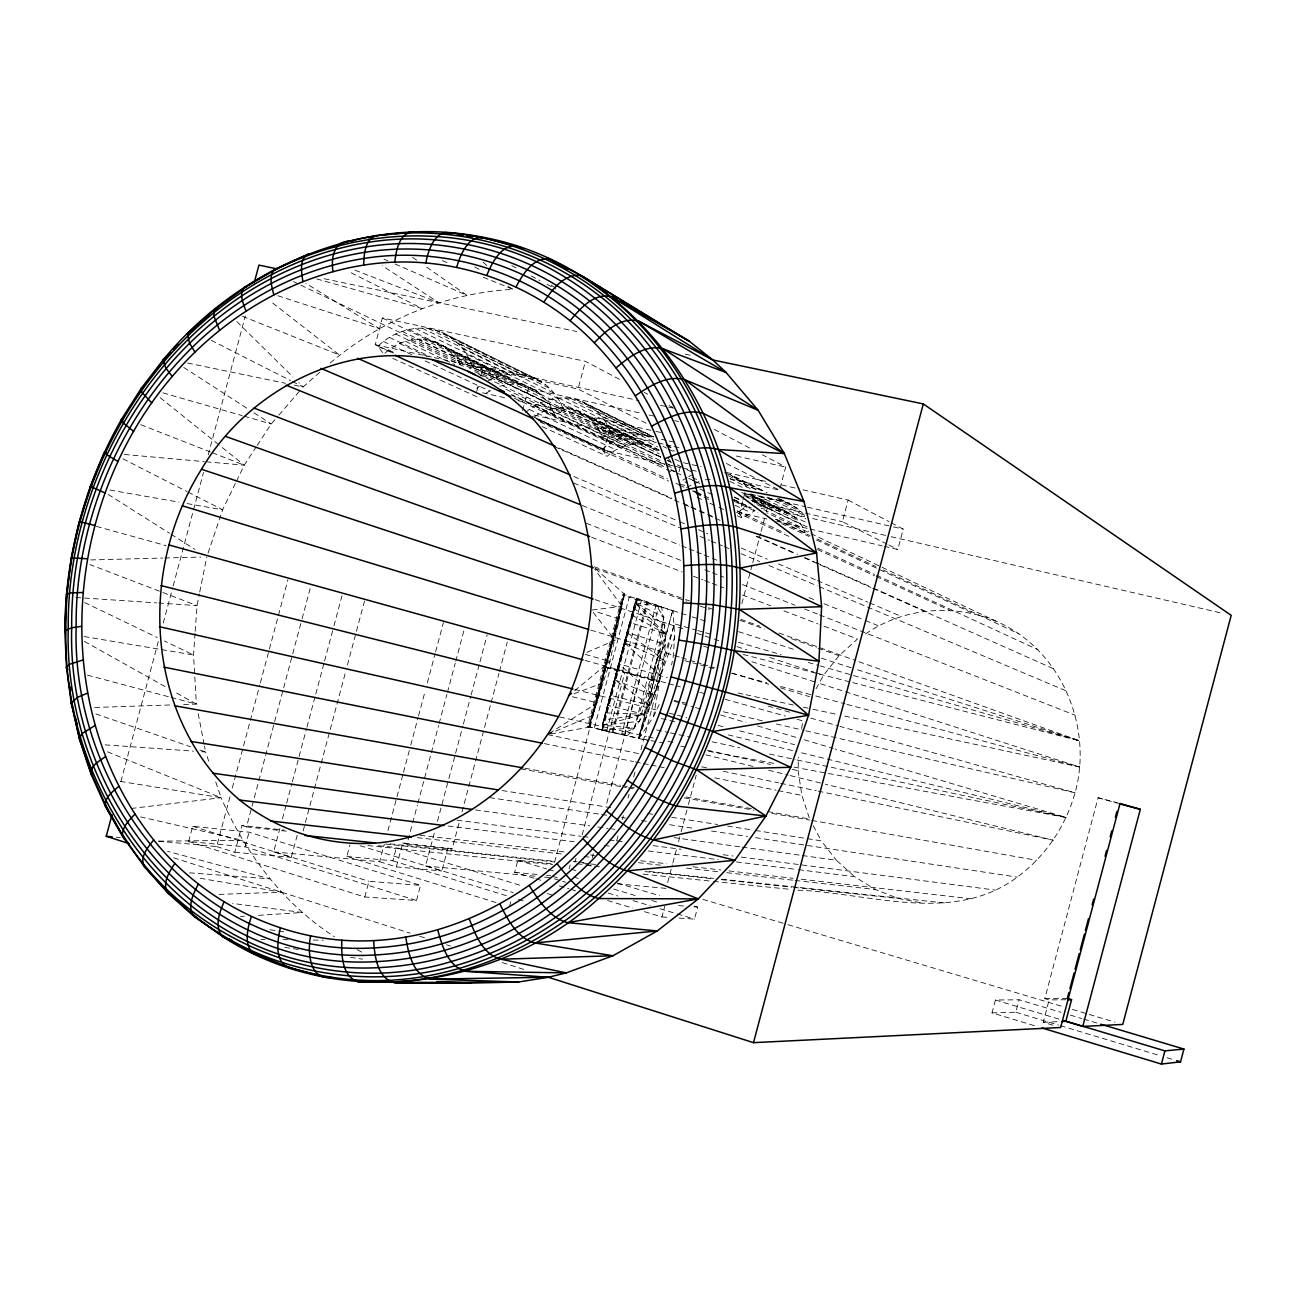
<?xml version="1.0" encoding="UTF-8"?>
<svg xmlns="http://www.w3.org/2000/svg" width="1296" height="1296" viewBox="0 0 1296 1296"><rect width="100%" height="100%" fill="white"/><g stroke="black" fill="none" stroke-linecap="round" stroke-linejoin="round"><path stroke-width="0.75" stroke-dasharray="5 3.75" d="M797.85 890.158C869.535 892.976 953.078 925.02 1017.295 877.117C1045.354 856.413 1065.668 826.362 1075.048 792.812C1093.468 726.7 1060.938 649.636 997.126 621.707L767.07 512.876M633.42 607.808L665.464 633.938C665.771 670.858 653.395 709.09 627.232 735.788L601.36 730.037L605.443 712.865L636.482 598.136L661.592 606.771L665.464 633.938L634.343 728.028L621.61 734.427L656.051 605.086L663.876 617.107L649.199 705.121L610.481 695.32L617.512 667.505L629.645 622.42L665.464 633.938L634.927 602.77L602.332 725.161L602.559 730.199L637.583 598.703L602.332 725.161L634.343 728.028L663.876 617.107L634.927 602.77L661.592 606.771M767.848 811.555L809.66 819.007L801.884 795.404L798.142 770.699L798.336 757.204M195.064 633.258L193.525 654.982L196.376 704.101L180.436 704.635M195.194 631.282L197.024 605.605L199.357 593.908M673.094 657.542L674.73 636.903L673.029 610.724L622.858 594.2L587.606 726.554L648.842 740.826M587.606 726.554L639.025 738.412L653.524 716.591L660.571 675.815L674.73 636.903M638.361 753.575L547.479 734.589L588.773 727.234L609.995 661.381L624.283 593.924L592.369 566.093M801.592 728.514L802.953 720.916L797.121 719.296M199.746 591.964L206.793 556.891M671.587 664.994L672.349 661.268M554.639 862.067L605.831 667.116L658.967 681.971L605.831 667.116M649.199 705.121L614.92 679.882L627.183 632.561L665.35 644.355L656.424 661.138L639.398 721.386L602.332 725.161L636.482 598.136M582.179 834.883L624.915 672.138M602.332 725.161L644.08 714.274L664.961 625.401L634.927 602.77M549.148 733.52L597.343 702.853L624.186 593.924L588.692 727.202M574.679 690.703L609.995 661.381L607.532 660.782L624.283 593.924M547.479 734.589L593.017 715.262L624.186 593.924L588.773 727.234M617.512 667.505L619.277 664.006L660.442 675.637L656.424 661.138L663.73 660.037L624.672 642.913L607.565 705.348L644.08 714.274L603.547 720.009M569.171 868.79L570.175 864.967M574.987 862.261L576.007 858.357M1034.37 1025.671L992.023 1012.873L995.441 1000.026L1019.093 999.783L1060.889 1012.273M992.023 1012.873L1015.789 1012.241L1019.093 999.783M1065.96 999.734L1049.144 999.913L1044.803 998.633L1098.101 797.737L1118.205 803.034M1052.887 1025.185L1043.215 1022.269L1049.144 999.913M120.901 781.52L158.533 640.678M163.247 623.084L172.66 587.866M173.178 585.905L203.504 472.457M208.219 454.847L245.333 315.965M188.633 841.509L192.683 826.297L249.043 832.178L420.552 885.362L416.518 900.477L364.759 896.994L188.633 841.509L245.122 846.839L416.518 900.477M158.436 841.153L216.659 846.563L230.186 795.906M232.259 788.114L259.832 684.855M260.35 682.911L287.939 579.636M216.659 846.563L234.803 852.282L241.947 825.487L284.132 830.056M241.947 825.487L246.515 826.897L253.789 799.664M254.308 797.72L292.216 655.711M292.734 653.767L301.563 620.703M302.081 618.759L310.91 585.695M393.368 353.079L375.241 344.72L382.385 317.974L585.403 361.341L621.043 380.149M245.122 846.839L249.043 832.178M297.205 835.256L291.292 857.385L273.634 851.877L279.871 828.484M282.479 818.748L286.108 805.108M286.643 803.164L291.843 783.675M292.361 781.731L298.598 758.338M299.117 756.394L306.407 729.113M306.925 727.169L315.236 695.984M315.77 694.04L324.081 662.855M324.599 660.911L333.445 627.782M333.963 625.838L342.29 594.67M303.134 830.979L345.352 672.802M347.441 664.994L364.646 600.55M496.076 902.567L346.874 856.478L350.001 844.733M476.685 391.473L478.208 385.738M480.751 376.196L483.311 366.638L638.993 400.626M364.759 896.994L368.939 881.312L420.552 885.362M273.634 851.877L379.647 861.743L384.313 844.231M387.941 830.623L402.975 774.247M403.493 772.303L410.233 747.031M410.751 745.087L418.009 717.871M418.527 715.927L425.266 690.655M427.34 682.879L435.116 653.719M435.634 651.775L443.41 622.615M346.874 856.478L392.85 860.819L396.382 847.568L522.401 885.978M379.647 861.743L396.365 866.894L402.764 842.902L452.11 849.026L459.4 821.696M402.764 842.902L406.96 844.166L412.144 824.71M412.663 822.766L417.344 805.253M417.863 803.309L430.823 754.661M431.341 752.717L438.615 725.485M439.133 723.524L446.909 694.348M447.428 692.404L455.22 663.212M455.738 661.268L464.033 630.131M522.58 410.557L528.493 388.427L639.122 412.808M448.027 847.795L441.839 870.993L425.542 866.003L434.857 831.028M437.449 821.308L448.335 780.484M448.853 778.54L455.074 755.212M455.593 753.268L462.85 726.068M463.369 724.124L470.61 696.908M471.128 694.964L479.423 663.876M479.941 661.932L487.199 634.716M462.008 811.944L490.617 704.57M491.135 702.61L498.944 673.337M499.462 671.377L507.271 642.103M646.137 423.225L578.032 389.043L585.403 361.341M673.061 465.88L604.049 450.166L610.011 427.761L653.443 437.481M534.017 878.202L514.642 872.338L517.849 860.252L553.732 863.995M509.474 906.714L510.883 901.433M589.567 726.716L624.559 595.301L622.858 594.2M593.017 715.262L622.031 606.301L594.734 569.317M594.459 727.655L629.224 597.148L624.559 595.301M602.089 729.356L636.628 599.692L629.224 597.148M606.69 730.993L641.504 600.275M679.023 471.825L680.562 466.09M612.198 731.754L646.526 602.834L636.628 599.692M613.105 732.418L647.725 602.413M624.494 734.767L658.643 606.512L646.526 602.834M592.272 857.644L593.293 853.756M606.739 803.261L640.354 677.047M658.643 606.512L672.592 610.594L638.588 738.299L660.571 675.815L667.262 677.597M616.669 840.845L618.224 835.029M622.355 819.526L623.376 815.654M628.025 798.223L629.062 794.335M633.695 776.903L635.753 769.16M640.921 749.785L674.422 623.797L682.182 626.033M742.478 501.811L739.611 512.633L766.957 518.999M742.964 500.013L744.876 492.804M667.651 882.527L672.316 864.983M672.835 863.039L676.48 849.382M678.553 841.574L680.627 833.782M681.145 831.821L687.884 806.468M688.403 804.524L696.195 775.267M741.863 603.628L752.247 564.635M752.765 562.675L760.541 533.417M761.06 531.473L765.742 513.913M766.26 511.969L767.297 508.064L750.902 500.224M644.468 911.671L661.916 916.952L664.735 906.325M780.046 488.219L785.668 467.078L762.437 454.815M679.153 918.103L694.478 919.139L697.669 907.103L693.862 905.953M887.112 544.109L842.4 521.689L848.151 500.078L801.122 489.402M884.164 546.313L897.836 549.504L903.247 529.157L890.806 522.596M672.592 610.594L638.588 738.299L674.422 623.797M607.532 660.782L619.618 619.196L595.123 611.339M208.057 553.117L222.62 509.782L235.58 483.019M660.571 675.815L639.025 738.412L648.956 740.259M653.524 716.591L659.178 704.603M236.455 481.237L244.231 465.183L256.106 447.055M816.043 688.792L823.511 675.281L839.03 655.695L857.515 639.025L819.801 624.591M257.191 445.403L271.22 423.97L277.603 416.567M278.883 415.093L300.575 389.918M319.723 372.276L303.118 386.969L293.333 384.928M330.302 362.929C381.316 319.772 446.116 293.009 513.054 289.316L507.821 286.254M382.563 352.625L377.914 346.243C394.324 330.318 419.985 323.028 441.531 332.294L534.341 378.059C548.289 383.989 558.851 396.333 563.76 410.557L554.85 414.914L511.661 394.567M384.961 353.176C400.772 338.11 427.129 333.898 445.306 347.182L537.97 391.959L549.715 404.287L554.85 414.914M476.879 388.427L479.504 386.224M525.496 412.582C540.545 398.925 563.436 393.563 582.422 401.76L653.719 436.898M538.699 420.309L602.073 449.485C615.211 437.416 634.457 431.649 651.839 436.72M542.23 426.643L607.192 456.322C621.27 442.989 644.566 439.619 660.668 451.251L585.97 415.141C570.661 404.093 548.84 405.923 534.13 417.134M737.246 515.727L742.721 518.222L755.098 510.527L733.423 500.337M486.146 393.109L494.797 388.233M686.993 477.495L682.133 480.638L687.609 483.181M865.566 633.938C903.506 607.516 954.877 603.288 997.126 621.707M686.54 487.458L700.245 480.881M488.041 380.894C502.038 373.167 519.534 371.774 534.341 378.059M469.379 368.518L472.538 366.93L563.76 410.557M688.694 476.636L692.096 474.935M585.97 415.141L597.359 427.048L602.365 437.287L610.967 433.123L661.154 457.115M776.515 519.34L805.124 532.818L808.785 531.133M586.877 652.342L615.195 640.224L591.365 610.124L622.031 606.301M574.128 693.716L603.936 682.522M804.476 515.484C793.346 501.698 773.728 496.125 756.913 501.487L746.091 496.303M537.97 391.959C527.164 384.296 512.892 382.369 500.288 386.208L496.643 384.475M761.189 508.68C779.285 503.869 799.227 515.192 805.124 532.818M131.155 808.477L221.098 797.72C245.446 853.222 283.079 903.701 334.53 936.765M705.121 479.828L710.062 479.39M240.521 916.466L244.507 916.207M258.455 915.316L302.276 912.497L232.551 903.442M601.36 730.037L634.343 728.028M1043.215 1022.269L1060.16 1021.572M219.073 894.386L281.475 892.166L196.765 877.716M94.738 707.47L172.465 704.894M90.671 559.937L162.745 558.041M164.754 557.993L200.783 557.053M158.792 841.153L242.611 840.31L140.632 816.917M1044.803 998.633L1067.337 998.422M261.047 939.357L265.064 939.422M283.127 939.649L289.154 939.73M313.259 940.054L323.303 940.183M605.443 712.865L644.08 714.274M75.8 597.456L156.605 602.883M158.63 603.013L197.024 605.605L89.942 564.57M661.916 916.952L669.578 917.455M105.138 744.86L193.558 751.145M201.593 751.712L205.61 752.004L209.482 763.425M189.572 872.84L269.827 878.85L167.524 851.31M678.586 905.596L684.304 906.05M693.862 906.795L697.669 907.103M124.27 454.459L204.25 461.619M206.242 461.797L244.231 465.183L219.348 445.208M234.803 852.282L291.292 857.385M396.365 866.894L441.839 870.993M116.3 837.232L120.301 837.605M425.542 866.003L536.56 876.339M544.547 877.084L550.541 877.635M617.447 883.856L666.095 888.392M514.642 872.338L538.618 874.606M546.62 875.367L550.606 875.74M367.934 845.559L552.76 864.74M643.156 874.12L711.472 881.199M713.48 881.41L789.815 889.315M378.432 845.689L396.382 847.568M246.515 826.897L288.587 831.416M406.96 844.166L452.11 849.026M582.763 863.104L588.595 863.735M590.539 863.946L598.315 864.772M389.934 843.842L554.882 861.419M577.012 863.784L593.098 865.501M649.426 871.495L713.788 878.364M721.84 879.223L947.149 903.231M385.495 844.036L554.413 861.953M586.586 865.372L592.612 866.003M594.621 866.23L600.664 866.862M644.89 871.56L713.27 878.818M721.305 879.66L791.678 887.128M793.703 887.355L898.258 898.452L922.396 903.069M573.14 861.338L577.028 861.759M578.988 861.97L584.836 862.618M417.344 837.637L562.01 854.032M584.107 856.543L592.142 857.45M638.361 862.682L660.458 865.193M686.572 868.142L718.729 871.787M726.764 872.694L793.071 880.211M795.08 880.438L875.448 889.542L898.258 898.452M420.017 835.304L564.473 851.942M590.539 854.955L594.556 855.409M640.694 860.738L666.776 863.735M692.858 866.749L720.949 869.972M728.968 870.912L793.168 878.299M801.187 879.223L971.708 898.873M447.979 825.989L574.177 841.72M604.228 845.462L610.238 846.207M648.292 850.954L718.405 859.702M736.436 861.937L796.522 869.438M798.53 869.681L854.615 876.679L875.448 889.542M457.051 820.157L581.11 836.276M583.119 836.536L589.113 837.313M609.136 839.921L615.13 840.699M617.139 840.958L623.133 841.736M653.152 845.64L681.178 849.269M723.2 854.728L733.196 856.04M741.215 857.077L995.36 890.093M475.486 809.887L589.777 825.844M597.796 826.961L607.824 828.355M609.833 828.646L615.843 829.489M673.985 837.605L740.146 846.839M742.154 847.114L800.296 855.23M802.305 855.522L836.39 860.269L854.615 876.679M489.726 797.623L599.643 814.18M601.636 814.487L607.63 815.395M621.626 817.501L625.612 818.1M641.601 820.514L647.595 821.405M669.578 824.726L693.554 828.338M711.553 831.044L747.517 836.471M755.503 837.67L1017.295 877.117M284.731 947.376L298.696 949.498M350.536 957.339L362.491 959.153M270.038 929.718L285.881 932.164M502.119 790.528L613.818 808.137M647.725 813.499L653.719 814.439M671.668 817.274L717.547 824.499M727.526 826.07L753.446 830.169M755.438 830.477L821.275 840.861L836.39 860.269M120.285 781.407L221.098 797.72L214.65 778.669M84.094 636.53L159.7 649.28M161.692 649.62L193.525 654.982L164.495 641.002M109.868 490.034L179.107 502.168M187.013 503.545L222.62 509.782L188.811 492.496M520.895 768.901L626.47 787.595M628.463 787.952L634.441 789.021M684.239 797.834L753.964 810.194M771.898 813.37L809.741 820.076M811.733 820.433L1036.832 860.333M524.929 768.236L620.509 785.279M622.501 785.635L634.441 787.774M686.216 797.008L751.923 808.72M650.948 740.615L662.872 742.835M680.756 746.14L688.694 747.614M708.572 751.291L776.11 763.798M793.994 767.102L1066.187 817.501L835.175 748.991M544.32 743.612L633.485 761.546M635.461 761.935L641.407 763.133M643.383 763.538L649.328 764.721M651.305 765.126L657.25 766.325M659.243 766.714L665.172 767.912M714.712 777.875L776.126 790.22M778.118 790.625L801.884 795.404M187.58 363.042L285.493 383.308M324.162 278.737L576.769 331.517M685.179 354.181L691.092 355.412M701.59 766.778L707.519 768.01M723.33 771.314L778.653 782.865M780.629 783.286L816.205 790.722M818.181 791.127L1053.308 840.245L825.552 784.258M656.602 729.94L668.477 732.483M670.453 732.904L690.233 737.132M712.006 741.782L739.708 747.711M769.387 754.061L795.112 759.553M797.089 759.974L1066.187 817.501L798.935 752.15M738.04 693.02L743.969 694.3M745.945 694.721L793.314 704.992M803.196 707.13L811.085 708.831M813.062 709.268L836.746 714.388M844.652 716.105L1079.584 766.989L817.387 682.749M660.685 405.356L666.598 406.652M668.558 407.074L674.471 408.37M375.241 344.72L432.346 357.21M434.306 357.631L578.032 389.043M649.004 414.979L654.934 416.291M674.698 420.633L678.634 421.508M482.582 392.785L506.218 398.05M518.027 400.675L653.864 430.936M655.841 431.374L663.714 433.139M661.333 439.247L667.246 440.575M669.222 441.013L675.151 442.341M736.322 456.03L785.668 467.078M533.936 415.06L656.311 442.535M658.287 442.989L664.2 444.317M666.176 444.755L672.089 446.083M674.066 446.537L681.971 448.303M559.597 716.931L646.348 736.484M648.308 736.922L654.221 738.25M668.023 741.377L675.913 743.143M707.454 750.254L770.537 764.478M792.229 769.37L798.142 770.699M683.527 462.721L701.168 466.722M726.651 472.505L765.839 481.399M781.52 484.947L799.162 488.948M675.038 466.333L680.951 467.678M682.911 468.131L696.713 471.274M730.247 478.921L779.528 490.147L723.8 462.186M750.74 494.149L805.496 506.72M807.44 507.173L891.518 526.468M893.479 526.921L903.247 529.157M679.882 484.218L685.762 485.563M752.344 500.92L803.245 512.649M805.205 513.103L842.4 521.689M767.297 508.064L804.638 516.699M812.511 518.513L889.169 536.252M891.13 536.706L1223.343 613.51M674.212 700.456L680.108 701.816M682.069 702.27L689.926 704.084M723.33 711.779L762.631 720.835M776.385 724.01L803.893 730.345M805.853 730.798L1075.048 792.812L839.938 726.376M776.725 521.284L807.975 528.557M809.935 529.011L882.22 545.859M572.378 696.746L597.343 702.853M661.381 718.502L675.135 721.872M728.19 734.848L796.975 751.664M705.785 754.823L752.911 766.406M768.609 770.261L788.243 775.089M790.204 775.575L823.592 783.772M574.906 689.504L657.283 710.176M669.044 713.14L686.702 717.563M718.081 725.436L725.938 727.412M739.66 730.863L794.578 744.649M743.191 654.48L850.792 682.117M852.752 682.619L1079.665 740.875L856.964 660.992M605.75 667.489L624.834 672.527M87.448 675.151L169.144 696.875M171.088 697.378L196.376 704.101L173.632 691.367M684.823 660.701L690.687 662.272M692.647 662.807L698.512 664.378M700.456 664.913L714.145 668.59M731.722 673.321L766.908 682.798M780.581 686.475L813.807 695.434M815.767 695.952L845.073 703.841M847.033 704.376L1079.584 766.989M96.455 526.37L166.131 545.648M585.079 660.442L666.792 683.122M668.736 683.656L680.4 686.896M699.856 692.291L707.632 694.462M725.144 699.322L785.441 716.056M316.791 278.948L422.059 308.513L348.187 271.318M585.241 654.383L609.995 661.381M768.042 706.045L793.298 713.189M810.778 718.13L837.994 725.825M1098.101 797.737L1117.087 803.147M162.923 392.882L242.222 415.643M244.15 416.194L271.22 423.97L251.019 410.929M684.126 626.6L695.758 629.953M697.685 630.52L703.501 632.205M705.445 632.756L711.261 634.441M738.412 642.281L781.067 654.61M808.218 662.45L817.906 665.253M819.85 665.804L1079.665 740.875L856.105 669.319M674.066 701.201L693.473 706.952M695.417 707.535L703.177 709.835M720.657 715.019L745.88 722.504M757.528 725.954L796.36 737.473M804.119 739.773L833.247 748.408M702.853 899.343L786.056 924.129M788 924.712L1062.769 1006.571M1072.44 1009.454L1115.014 1022.139M1070.383 1015.124L1081.787 1018.526M1083.683 1019.093L1098.878 1023.629M571.099 869.195L576.882 870.928M617.398 883.062L659.47 895.666M995.441 1000.026L1060.371 1019.515M517.849 860.252L546.637 868.903M548.564 869.486L556.243 871.787M573.512 876.987L579.263 878.72M613.672 889.056L636.579 895.941M651.856 900.542L659.486 902.826M1015.789 1012.241L1058.427 1025.071M1060.371 1025.654L1159.223 1055.414M1166.967 1057.747L1172.783 1059.496M552.533 876.323L558.284 878.056M608.164 893.09L617.755 895.99M633.096 900.623L650.365 905.823M659.956 908.723L675.297 913.34M677.209 913.923L694.478 919.139M554.315 878.769L565.655 882.203M590.749 630.083L679.768 657.185M681.696 657.769L701.055 663.665M702.999 664.249L714.598 667.78M732.029 673.078L768.787 684.272M780.403 687.803L809.433 696.649M535.945 878.801L541.76 880.551M559.208 885.832L568.895 888.764M570.839 889.364L576.655 891.113M607.662 900.509L632.853 908.14M547.317 893.576L553.068 895.325M360.045 845.689L513.232 892.636M392.85 860.819L506.898 895.86M518.497 899.424L524.297 901.206M192.683 826.297L368.939 881.312M173.648 857.79L410.135 933.185M419.726 936.247L425.493 938.093M446.618 944.816L450.457 946.048M502.297 962.572L527.261 970.526M673.029 610.724L690.363 616.264M692.291 616.88L707.713 621.821M738.558 631.687L796.36 650.203M821.421 658.222L854.177 668.704M703.647 646.202L711.358 648.68M751.842 661.689L815.459 682.133M277.83 295.731L379.242 328.568L305.84 283.322M595.042 599.627L685.276 629.5M696.794 633.323L712.152 638.41M714.08 639.041L719.831 640.953M737.116 646.672L746.707 649.847M769.759 657.477L813.904 672.106M815.832 672.737L823.511 675.281M95.839 713.902L190.48 746.739M199.94 750.028L205.61 752.004L204.509 746.253M595.172 568.523L686.621 601.214M699.953 605.977L709.479 609.379M739.967 620.282L764.737 629.127M791.402 638.669L816.172 647.514M818.084 648.194L839.03 655.695M594.265 566.789L683.737 598.865M685.633 599.546L689.44 600.923M708.475 607.743L716.089 610.481M740.842 619.358L759.877 626.179M778.912 632.999L855.052 660.312M591.608 537.273L682.133 571.909M693.441 576.25L702.869 579.847M704.765 580.576L710.419 582.746M712.298 583.459L723.622 587.785M742.478 595.01L770.764 605.831M783.967 610.886L817.906 623.878M354.91 270.167L438.809 302.697L382.223 265.696M140.746 424.699L210.357 451.948M212.236 452.677L244.231 465.183M586.359 523.26L682.263 560.925M704.83 569.786L710.467 572.006M712.346 572.751L723.638 577.174M742.446 584.561L795.096 605.248M804.508 608.942L817.663 614.11M819.542 614.855L1075.307 715.295M242.53 316.305L339.358 354.926L270.232 301.126M107.536 751.842L221.098 797.72M442.406 260.723L449.842 263.736M483.311 277.279L513.054 289.316M582.277 505.489L679.752 545.081M681.615 545.843L687.236 548.127M689.116 548.888L694.737 551.173M696.616 551.934L702.238 554.218M704.117 554.98L717.239 560.309M809.077 597.618L816.577 600.664M824.078 603.709L863.444 619.715M865.307 620.476L878.429 625.806M614.92 679.882L653.605 695.612L619.277 664.006M573.577 483.019L679.639 527.78M700.099 536.414L709.414 540.335M711.261 541.129L722.439 545.827M724.286 546.62L729.875 548.969M741.037 553.684L759.65 561.541M768.949 565.461L817.322 585.873M819.185 586.651L1066.657 691.076M573.885 476.491L678.035 521.008M679.898 521.802L685.471 524.183M698.495 529.756L707.794 533.725M741.263 548.046L767.297 559.175M778.459 563.938L815.654 579.847M817.517 580.64L867.721 602.105M869.584 602.899L901.206 616.41M383.989 259.184L387.666 260.788M395.053 263.995L466.965 295.294L424.116 265.388M554.526 446.683L682.182 503.496M684.029 504.306L689.585 506.785M691.432 507.611L706.239 514.188M708.086 515.014L713.642 517.493M715.489 518.303L721.03 520.781M756.184 536.414L795.031 553.716M804.281 557.831L870.88 587.477M872.743 588.287L1054.037 668.979M559.127 448.06L671.895 498.312M682.992 503.253L697.783 509.846M699.629 510.673L712.573 516.44M756.929 536.204L797.607 554.332M804.994 557.62L814.244 561.751M816.091 562.561L871.56 587.282M873.407 588.109L925.166 611.161M392.785 358.36L479.795 398.115M697.086 497.372L702.562 499.883M709.868 503.221L717.174 506.558M718.988 507.384L724.464 509.879M531.765 416.194L667.456 478.807M696.794 492.334L702.302 494.878M704.133 495.72L709.625 498.263M737.132 510.948L784.809 532.948M817.825 548.176L874.67 574.403M876.501 575.246L1037.869 649.685M536.657 419.11L604.049 450.166M675.977 483.311L681.421 485.822M692.339 490.844L697.783 493.355M377.914 346.243L392.445 352.933M679.444 485.125L684.936 487.652M695.92 492.723L701.411 495.25M540.092 421.978L668.655 481.091M696.195 493.76L709.058 499.673M736.598 512.325L789.863 536.819M817.403 549.488L874.33 575.667M876.177 576.509L949.628 610.286M388.687 350.017L395.928 353.354M535.928 417.96L611.501 452.839M693.814 490.828L701.087 494.181M737.489 510.98L746.577 515.176M383.47 341.496L412.452 355.007M425.137 360.904L489.499 390.906M529.286 409.423L616.102 449.89M699.953 488.948L713.173 495.088M735.075 505.294L750.724 512.6M514.431 398.245L664.524 468.666M666.355 469.525L673.677 472.959M734.087 501.309L757.868 512.471M781.666 523.633L809.125 536.512M816.448 539.946L973.863 613.818M602.365 437.287L663.665 466.171M670.874 469.573L676.285 472.117M389.399 337.397L429.122 356.108M534.713 405.81L612.004 442.195M688.808 478.354L699.71 483.489M734.265 499.754L746.982 505.748L738.056 512.131L742.721 518.222M511.612 395.134L663.552 466.641M670.874 470.092L674.536 471.809M676.366 472.684L681.858 475.259M692.842 480.427L700.164 483.878M733.115 499.381L751.421 508M775.219 519.194L810 535.572M817.322 539.006L875.902 566.579M883.224 570.029L1018.688 633.776M399.638 343.521L427.081 356.416M544.126 411.399L620.962 447.509M405.454 341.302L454.685 364.63M549.439 409.471L626 445.727M734.443 497.065L739.838 499.624M505.991 389.367L664.832 464.519M666.662 465.377L672.138 467.969M692.226 477.463L697.702 480.055M734.216 497.34L739.692 499.932M395.636 334.012L465.799 367.367M474.79 371.644L490.99 379.339M540.416 402.829L617.414 439.425M478.71 374.333L552.582 409.406M600.145 431.989L663.341 461.992M665.156 462.834L672.381 466.268M763.798 509.668L803.196 528.379M411.399 339.844L505.91 384.88M554.882 408.224L631.152 444.577M757.123 504.614L764.3 508.032M402.116 331.371L497.097 376.909M546.329 400.513L623.02 437.287M417.393 339.147L511.564 384.28M560.374 407.657L636.368 444.074M745.767 496.498L768.998 507.627M677.273 464.827L682.652 467.402M807.116 526.905L755.6 502.281L751.486 493.711M293.544 281.653L299.02 284.261M300.834 285.136L665.253 459.302M667.084 460.177L670.729 461.911M687.123 469.751L692.582 472.36M445.306 347.182L457.682 360.32L549.715 404.287M597.359 427.048L660.668 457.294M667.91 460.76L671.522 462.478M752.328 501.098L800.782 524.232M423.355 339.228L517.201 384.394M565.834 407.786L641.552 444.236M741.652 492.399L773.663 507.805M454.086 355.347L546.296 399.638M594.038 422.561L659.291 453.892M743.953 494.554L797.915 520.457M84.661 602.559L157.237 637.519M434.873 341.723L533.191 389.043M576.396 410.135L656.278 448.562M749.947 494.051L786.964 511.774M408.758 329.492L503.366 375.208M552.404 398.893L628.787 435.796M762.097 500.224L749.525 494.149L790.949 514.188M429.219 340.087L522.742 385.236M571.196 408.629L646.639 445.03M748.132 494.019L778.264 508.567M382.385 317.974L656.959 450.522M674.908 459.173L682.085 462.64M753.349 497L806.744 522.742M449.939 350.957L542.36 395.507M590.215 418.576L657.445 450.976M744.131 492.755L794.61 517.104M441.531 332.294C451.883 336.766 460.598 344.574 466.544 354.132L558.058 398.569M582.422 401.76L597.586 411.869L605.426 421.589L657.574 446.909M757.69 495.542L805.853 518.918M415.481 328.423L509.717 374.252M558.544 398.002L634.603 435.002M729.81 481.302L742.333 487.393M760.201 496.076L767.362 499.559M422.188 328.163L516.067 374.058M564.7 397.84L640.451 434.873M729.907 478.629L751.259 489.062M769.063 497.761L772.627 499.511M462.575 348.462L554.283 393.271M601.765 416.47L655.841 442.876M663.05 446.407L666.662 448.157M668.461 449.048L673.871 451.688M766.924 497.146L802.678 514.625M428.83 328.73L522.337 374.641M570.775 398.423L646.218 435.456M728.206 475.713L758.338 490.504M458.039 343.391L549.974 388.508M597.586 411.869L653.621 439.36M666.257 445.581L671.684 448.238L674.341 451.121M762.453 490.487L729.826 474.401L743.483 483.457L757.82 490.504M775.753 499.3L800.863 511.612M778.766 498.539L787.822 502.994M447.444 335.275L539.946 380.862M587.849 404.482L653.557 436.865M734.702 476.863L767.216 492.869M779.852 499.106L792.488 505.343M435.294 330.107L545.179 384.361M576.704 399.719L652.763 437.303M724.675 472.57L761.74 490.811M777.632 498.636L796.846 508.226M888.894 545.017L897.836 549.504M211.232 340.313L290.515 380.554M292.313 381.478L303.118 386.969L298.809 382.709M122.958 458.833L187.029 491.589M357.226 949.725L362.588 952.528M644.193 392.38L647.757 394.259M669.125 405.551L672.689 407.43M714.209 429.349L751.729 449.161M848.151 500.078L889.024 521.656M511.742 265.615L517.023 268.418M531.133 275.902L539.962 280.584M547.009 284.326L555.822 288.992M631.525 614.92L665.464 633.938M84.402 641.39L166.633 687.447M474.757 266.879L481.707 270.961M108.2 494.424L169.387 533.191M171.088 534.276L194.886 549.342M183.692 367.416L249.35 409.828M412.582 257.337L417.523 260.788M551.205 285.039L556.097 288.538M627.183 632.561L663.73 660.037M160.267 397.742L217.793 443.961M667.262 444.447L671.684 448.238M483.149 262.229L487.636 266.296M624.672 642.913L660.442 675.637M236.876 321.651L293.042 377.023M743.483 483.457L747.257 487.539M602.073 449.485L607.192 456.322M668.347 458.249L670.469 461.068M605.426 421.589L610.967 433.123M457.682 360.32L460.696 365.78M466.544 354.132L472.538 366.93M813.24 825.73L821.275 840.861M198.223 713.691L204.136 744.341"/><path stroke-width="1.5" d="M153.706 839.938C148.003 847.163 138.251 858.519 145.217 867.721L168.48 893.624L194.303 916.661L225.358 938.255C340.783 1011.982 499.057 989.075 598.59 898.565C702.497 807.764 754.515 663.682 736.695 527.31C721.208 391.1 621.027 262.634 482.582 237.152C363.512 213.565 238.723 267.786 162.988 360.11L165.904 368.242L172.271 376.407C63.763 502.978 47.223 707.114 153.706 839.938C206.096 905.467 289.494 944.978 373.637 940.604C453.616 936.619 528.768 896.702 582.827 838.609C707.211 706.919 723.508 476.782 594.232 342.776C535.491 281.912 447.379 251.748 363.706 265.113C288.83 276.89 221.049 319.091 172.271 376.407M363.706 265.113C364.046 254.68 364.646 239.549 376.245 235.354M341.804 940.183C341.302 954.666 341.901 977.913 359.284 981.979L471.047 983.065L518.627 981.995L548.386 977.265L566.303 972.875L612.927 955.768L657.299 930.933L698.317 898.873L734.848 860.252L765.936 816.026L790.738 767.281L808.558 715.23L818.926 661.235L821.615 606.69L816.577 553.003L804.006 501.552L784.323 453.584L758.128 410.265L726.149 372.551L712.768 359.948L689.294 341.237L582.844 276.534L548.516 258.568C532.575 258.179 522.661 274.412 516.083 286.853M467.645 371.239C602.996 432.929 625.174 619.342 547.479 734.589C509.652 791.759 448.902 834.948 379.874 842.756C329.638 847.276 278.834 831.773 239.647 800.021C144.925 719.815 137.457 570.661 201.479 469.282C254.826 378.383 376.456 324.988 474.952 374.69M94.786 525.479L79.218 521.494L71.377 557.912L66.517 594.718L64.881 631.654L64.8 630.634C65.173 556.664 84.839 483.019 121.792 418.916L123.266 422.95L133.634 431.374M199.633 323.563L187.499 333.72L189.427 342.954L194.935 352.075M394.794 262.165C396.041 250.808 399.298 231.854 413.926 231.968L408.191 232.535M310.586 936.004C307.525 951.102 308.934 979.825 330.707 977.362M280.341 928.13C277.182 940.961 274.072 964.532 291.211 968.193L324.697 977.119L330.691 977.054M425.914 262.829C427.972 250.614 435.488 227.869 451.769 233.798M145.217 867.721L123.039 837.054L105.511 806.485C103.923 797.607 113.076 791.386 118.908 786.251M1068.892 992.574L1067.337 998.422L1071.565 999.67L1065.814 1021.329L1062.056 1021.491M1069.913 988.686L1074.06 973.102M1075.081 969.214L1079.212 953.629M1080.248 949.741L1084.379 934.157M1085.416 930.269L1088.51 918.572M1092.123 904.948L1093.678 899.1M1105.034 856.267L1106.59 850.419M1110.202 836.795L1111.757 830.947M1115.37 817.322L1116.925 811.474M1065.814 1021.329L1082.743 1026.416L1140.318 809.32L1120.036 803.52L1060.63 1027.501L753.494 1042.664L548.386 977.265L465.782 971.303C448.092 966.767 441.968 945.545 437.74 929.912M1161.41 1064.065L1164.91 1050.878L1183.928 1049.063L1180.543 1061.829L1161.41 1064.065L1042.081 1028.003M129.357 843.664L106.256 836.293L112.007 814.779M254.227 282.706L258.925 265.097L276.712 268.823M753.494 1042.664L923.303 403.931L712.768 359.948L638.977 321.295C621.545 315.981 605.572 331.387 594.232 342.776M187.499 333.72L214.148 309.971L246.613 286.335L244.312 287.21C238.545 293.965 243.486 303.799 245.932 311.008M80.012 519.728L90.59 486.113L104.749 451.769L106.256 451.802M251.359 916.758C247.066 928.552 242.158 951.961 259.168 955.395M456.727 267.17C460.291 254.615 469.444 232.616 485.935 238.415L519.421 247.099L522.839 249.221M223.965 902.016C219.559 912.416 214.083 926.705 222.442 936.522L252.623 952.949L291.211 968.193M486.907 275.173C491.994 262.472 502.718 241.429 519.421 247.099M198.385 884.147C193.104 893.641 184.777 911.007 197.154 918.346L225.358 938.255M105.073 803.941L124.675 839.225L105.511 806.485L90.995 773.987L79.623 739.919L71.312 702.95L77.954 697.135L87.577 693.133M121.225 419.677L141.572 387.828L143.289 387.52M543.915 302.081C551.934 289.85 563.306 274.703 579.523 275.27C728.611 368.145 770.958 573.026 709.738 730.588C658.093 875.286 514.496 994.032 355.768 981.331M174.911 863.363C169.468 871.673 161.077 884.18 168.48 893.624M151.778 402.926L142.398 392.899L141.118 390.566L141.572 387.828M162.988 360.11L170.991 352.723M140.843 388.865L163.928 358.846M67.846 669.611L66.436 667.067L69.838 664.184L83.041 659.988M570.078 320.792C579.895 308.756 594.734 291.697 612.02 297.076L689.294 341.237L620.914 300.64M104.749 451.769L106.774 454.718L118.001 461.489M173.615 349.904L178.848 344.282M134.995 814.147C129.438 819.704 123.136 825.989 122.44 834.235C188.924 942.986 328.698 999.2 451.316 961.519C592.159 920.873 692.258 787.919 715.149 646.169C738.995 509.231 688.03 353.824 566.644 278.235C468.812 215.914 337.252 224.775 242.692 289.105M353.111 241.088C334.174 239.452 330.804 256.252 332.975 271.609M202.63 320.89L208.64 315.527M214.65 310.181L217.647 307.508L214.148 309.971L213.872 316.03L219.559 330.188M616.07 367.837C628.868 357.323 645.813 343.699 663.39 348.948L726.149 372.551L638.977 321.295M568.539 695.806L571.601 693.263M635.299 395.734C649.474 386.289 667.229 374.56 684.92 379.76L758.128 410.265L663.39 348.948M105.575 756.589C99.808 760.833 90.056 765.547 90.995 773.987L92.453 775.802L81.648 743.434M248.314 285.331L277.247 268.321L309.258 253.692C298.679 257.953 301.579 272.614 302.908 281.524M651.661 426.141C667.067 417.976 685.454 408.24 703.258 413.408L784.323 453.584L718.146 449.501C700.245 444.366 681.404 452.045 664.897 458.735M95.11 725.436L82.523 733.277L79.412 737.959L81.016 741.523M277.247 268.321L274.752 269.309C268.256 276.08 271.852 286.74 273.796 294.71M332.635 247.018L341.869 243.94M674.843 493.128C692.242 488.106 711.374 482.501 729.34 487.62L804.006 501.552L718.146 449.501M339.503 243.794C452.32 210.827 580.316 254.518 651.046 347.992C724.918 443.021 743.207 573.14 712.654 688.014C681.939 803.277 601.133 907.281 489.677 953.645C392.656 994.842 274.493 980.878 192.245 914.02M368.21 237.832L377.638 235.791M606.301 810.664C620.46 822.425 635.413 834.932 653.476 839.938L765.936 816.026L696.649 769.808L671.49 760.428L645.035 747.387M681.307 528.914C699.403 525.706 718.664 522.207 736.695 527.31L816.577 553.003L740.048 568.069C721.969 562.982 702.74 564.376 684.223 565.639M529.286 885.541C538.666 900.364 549.731 917.843 567.648 922.671L698.317 898.873L627.329 870.88C609.298 865.922 595.512 851.65 582.827 838.609M659.81 712.849L713.092 731.495L808.558 715.23L734.573 650.77L708.296 644.841L679.169 640.127M81.502 626.341L71.685 627.766L64.8 630.634L66.533 668.412M381.445 235.208L390.987 234.252M394.81 233.863L404.368 232.924M627.329 870.88L734.848 860.252L653.476 839.938M499.883 903.976C507.546 919.318 517.072 938.207 534.924 942.953L657.299 930.933L567.648 922.671M1082.743 1026.416L1122.757 1024.439L1231.2 615.325L923.303 403.931M683.51 602.867L712.946 604.697L739.336 609.395L821.615 606.69L740.048 568.069M469.249 918.815C475.178 934.416 483.035 954.569 500.823 959.218L612.927 955.768L534.924 942.953M696.649 769.808L790.738 767.281L713.092 731.495M405.745 937.186C408.321 952.641 412.63 974.738 430.223 979.128L548.386 977.265M1067.823 999.718L1071.565 999.67M373.637 940.604C374.625 955.67 377.104 978.448 394.583 982.676L518.627 981.995L430.223 979.128M82.96 592.483L69.806 592.936L66.517 594.718M698.317 898.873L598.59 898.565C580.608 893.657 568.118 877.716 557.053 863.671M394.583 982.676L471.047 983.065L467.03 982.903M465.782 971.303L566.303 972.875L500.823 959.218M436.963 981.688L463.028 982.741M106.256 836.293L112.282 836.86M305.062 835.499L375.451 842.967M765.936 816.026L676.69 806.112C658.595 801.074 642.622 790.414 627.118 780.127M270.686 821.032L411.318 836.957M734.573 650.77L818.926 661.235L739.336 609.395M239.647 800.021L443.977 825.487M87.415 558.754L71.377 557.912M444.917 232.502C540.448 239.242 627.928 297.043 677.371 378.173C733.811 470.448 745.394 585.727 718.033 689.472C673.337 874.622 478.03 1030.401 284.569 965.714M457.456 234.56L463.158 235.337M466.949 235.856L472.651 236.617M478.337 237.395L485.935 238.415M212.836 773.21L471.485 809.32M92.016 486.324L90.283 486.308L105.008 492.95M190.933 741.458L498.118 789.896M174.49 705.753L522.936 767.88M163.912 667.132L542.344 743.224M159.408 626.713L557.62 716.477M161.044 585.598L572.945 689.002M671.231 676.949L808.558 715.23M1118.983 803.682L1140.318 809.32M168.788 544.919L583.135 659.907M1100.79 1024.196L1183.928 1049.063M1064.194 1020.665L1164.91 1050.878M1176.655 1060.663L1180.543 1061.829M182.38 505.796L588.805 629.5M201.479 469.282L593.131 598.995M225.569 436.396L593.26 567.842M548.516 258.568L567.405 269.017M254.032 408.094L589.712 536.544M286.124 385.171L580.397 504.727M320.971 368.372L570.175 474.903M357.615 358.279L555.417 446.423M395.005 355.282L532.753 418.608M432.07 359.591L510.77 396.527M500.629 389.966L504.29 391.7M228.906 938.936L232.259 940.766M603.644 290.434L607.095 292.475M612.279 295.537L617.463 298.598M582.844 276.534L648.535 316.953M612.02 297.076L712.768 359.948M684.92 379.76L784.323 453.584M729.34 487.62L816.577 553.003M551.869 259.832L555.077 262.278M197.154 918.346L166.585 891.13L143.451 865.372M107.05 808.477L90.688 771.736L79.412 737.959L71.312 702.95M75.524 717.854L76.901 723.784M70.178 686.864L70.713 690.687M66.436 667.067L71.458 704.603M713.659 564.586C722.795 755.698 578.551 957.841 378.853 967.626C194.773 977.621 61.317 803.309 65.934 629.613C63.958 453.26 187.952 271.625 368.015 242.401C457.893 227.723 552.728 259.751 616.135 324.907C678.197 388.411 710.726 476.572 713.659 564.586M691.384 565.04C699.808 746.285 563.404 937.964 374.058 947.878C199.681 958.554 71.264 791.451 76.156 626.989C74.18 459.059 192.326 285.93 363.917 258.471C449.307 244.717 539.282 275.416 599.319 337.478C658.012 397.888 688.678 481.561 691.384 565.04M698.836 564.667C707.503 749.525 568.247 945.076 375.095 954.958C197.413 965.617 66.679 795.339 71.685 627.766C69.725 456.727 190.01 280.454 364.727 252.331C451.769 238.253 543.526 269.422 604.795 332.635C664.702 394.195 696.049 479.504 698.836 564.667M706.336 564.505C715.246 752.701 573.367 951.766 376.699 961.616C196.02 972.259 63.131 799.081 68.251 628.657C66.274 454.783 188.536 275.643 366.104 246.937C454.653 232.519 548.046 264.157 610.448 328.406C671.506 391.003 703.485 477.835 706.336 564.505"/></g></svg>
